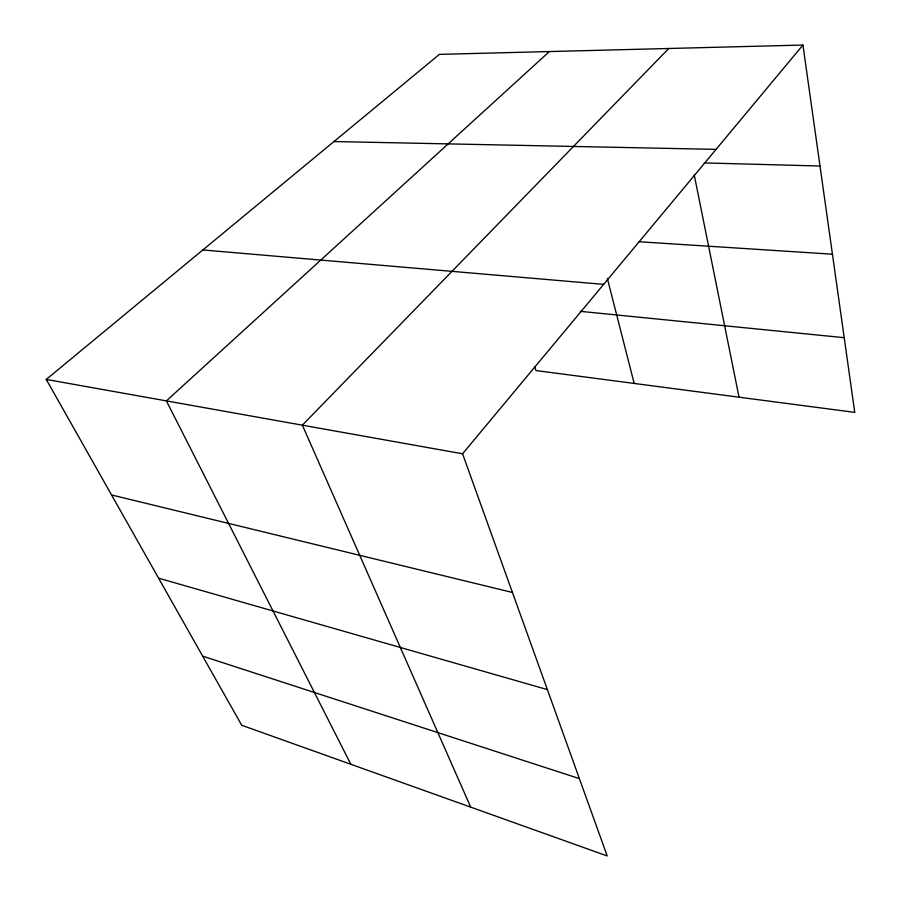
<?xml version="1.0" encoding="UTF-8"?>
<svg xmlns="http://www.w3.org/2000/svg" width="901" height="901" viewBox="0 0 901 901"><rect width="100%" height="100%" fill="white"/><g stroke="black" fill="none" stroke-linecap="round" stroke-linejoin="round"><path stroke-width="1.35" d="M462.562 453.789L802.937 45.05L439.406 54.375L46.255 379.434L241.727 725.271L607.206 855.95L462.562 453.789L46.255 379.434M668.756 48.496L302.364 425.171L470.705 807.138M549.373 51.56L166.392 400.889L350.838 764.285M333.989 141.547L716.058 149.375M704.289 162.912L820 166.009M639.023 241.738L832.434 254.206M202.871 249.949L603.636 284.378M580.289 311.341L844.214 337.695M111.555 494.953L512.444 592.464M158.587 578.172L547.38 689.614M202.657 656.153L579.388 778.622M534.732 366.538L535.96 370.559L854.745 412.376L802.937 45.05M607.33 278.364L634.18 383.443M694.232 174.918L739.034 397.195"/></g></svg>
